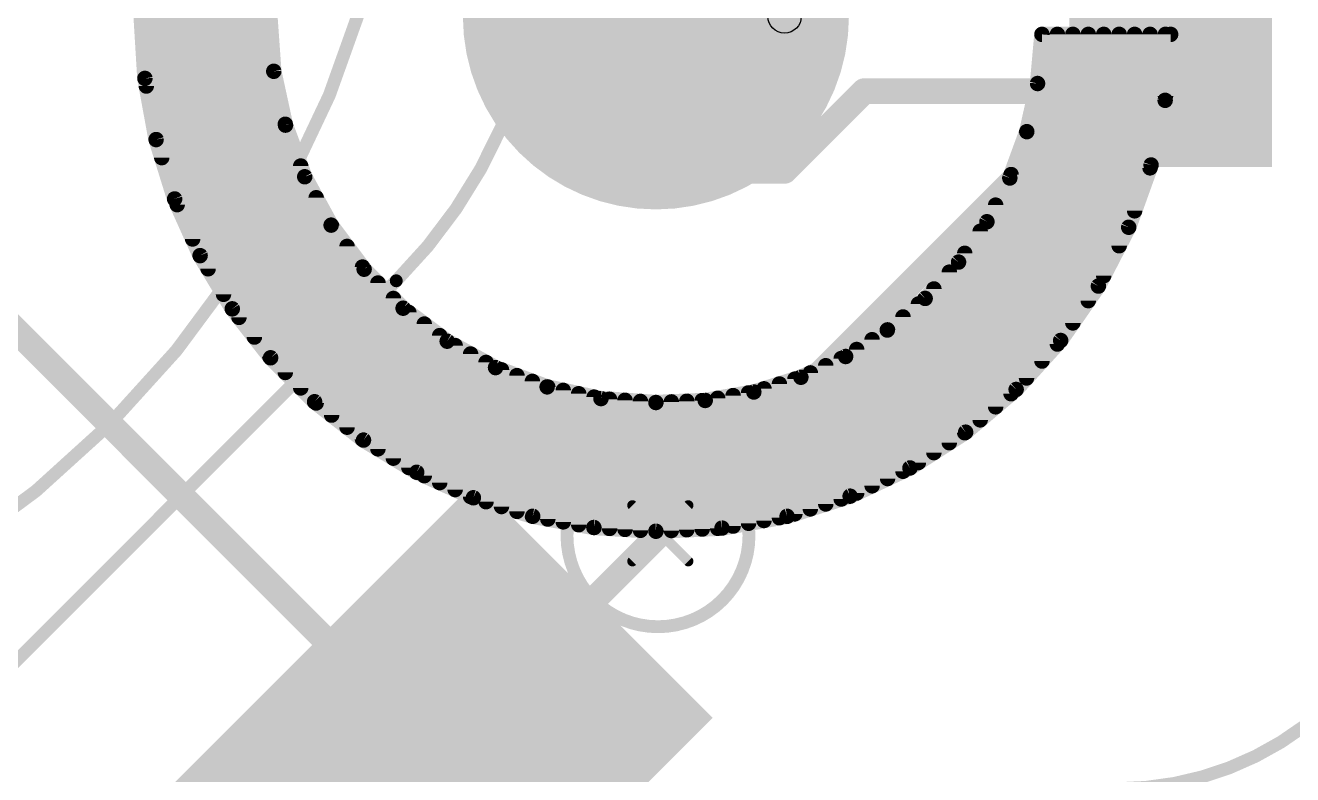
# Model space of a CAD drawing. Extents: x -0.14 to 1.59, y -0.14 to 1.59.
# Drawn here: x 0.785 to 1.2774, y 0.1255 to 0.4165 of the extents above; entities that cross this region are included whole.
import ezdxf

# ---------------------------------------------------------------- set-up
doc = ezdxf.new("R2010")
doc.units = 0
for name, color, linetype in [('1', 14, 'CONTINUOUS'), ('16', 174, 'CONTINUOUS'), ('17', 94, 'CONTINUOUS'), ('20', 178, 'CONTINUOUS'), ('21', 251, 'CONTINUOUS'), ('22', 251, 'CONTINUOUS'), ('44', 251, 'CONTINUOUS')]:
    doc.layers.add(name, color=color, linetype=linetype)

# ---------------------------------------------------------------- blocks, each defined once
blk = doc.blocks.new('RECT')
blk.add_solid([(-0.5, -0.5), (0.5, -0.5), (-0.5, 0.5), (0.5, 0.5)])
blk = doc.blocks.new('PIE')
at = {"const_width": 0.5}
blk.add_lwpolyline([(0, -0.25, 1), (0, 0.25, 1), (0, -0.25)], format="xyb", dxfattribs=at)
blk = doc.blocks.new('SQUAREP')
blk.add_solid([(-0.5, -0.5), (0.5, -0.5), (-0.5, 0.5), (0.5, 0.5)])

msp = doc.modelspace()

# ---------------------------------------------------------------- linework, layer by layer
at = {"layer": '1', "const_width": 0.01}
for points in [[(1.03, 0.42), (1.17, 0.56)], [(1.169055, 0.509055), (1.08, 0.42)], [(1.03, 0.38), (1.03, 0.42)], [(1.203488, 0.390945), (0.945956, 0.133414)], [(1.110945, 0.390945), (1.08, 0.36)], [(1.23, 0.390945), (1.110945, 0.390945)], [(1.23, 0.390945), (1.203488, 0.390945)], [(0.7, 0.37937), (0.945956, 0.133414)], [(1.05, 0.36), (1.03, 0.38)], [(1.08, 0.36), (1.05, 0.36)]]:
    msp.add_lwpolyline(points, dxfattribs=at)
at = {"layer": '1', "const_width": 0.005}
for points in [[(1.028232, 0.421768, 1), (1.031768, 0.418232)], [(1.078232, 0.421768, 1), (1.081768, 0.418232)], [(1.110945, 0.393445, 1), (1.110945, 0.388445)], [(1.112713, 0.389177, 1), (1.109177, 0.392713)], [(1.203488, 0.393445, 1), (1.203488, 0.388445)], [(1.205256, 0.389177, 1), (1.20172, 0.392713)], [(1.23, 0.388445, 1), (1.23, 0.393445)], [(1.23, 0.388445, 1), (1.23, 0.393445)], [(1.031768, 0.381768, 1), (1.028232, 0.378232)], [(1.0275, 0.38, 1), (1.0325, 0.38)], [(1.05, 0.3625, 1), (1.05, 0.3575)], [(1.08, 0.3575, 1), (1.08, 0.3625)], [(1.048232, 0.358232, 1), (1.051768, 0.361768)], [(1.078232, 0.361768, 1), (1.081768, 0.358232)], [(0.944189, 0.135181, 1), (0.947724, 0.131646)], [(0.944189, 0.131646, 1), (0.947724, 0.135181)]]:
    msp.add_lwpolyline(points, format="xyb", dxfattribs=at)
at = {"layer": '16'}
for points, const_width in [([(1.4, 0.6), (1.21, 0.41)], 0.01), ([(0.874, 0.295414), (0.874, 0.544586)], 0.006), ([(0.874, 0.295414), (0.874, 0.544586)], 0.006), ([(0.868, 0.303072), (0.868, 0.536927)], 0.006), ([(0.868, 0.303072), (0.868, 0.536927)], 0.006), ([(0.862, 0.312017), (0.862, 0.527983)], 0.006), ([(0.862, 0.312017), (0.862, 0.527983)], 0.006), ([(0.856, 0.321942), (0.856, 0.518058)], 0.006), ([(0.856, 0.321942), (0.856, 0.518058)], 0.006), ([(0.85, 0.333518), (0.85, 0.506481)], 0.006), ([(0.85, 0.333518), (0.85, 0.506481)], 0.006), ([(0.844, 0.34685), (0.844, 0.49315)], 0.006), ([(0.844, 0.34685), (0.844, 0.49315)], 0.006), ([(0.838, 0.365114), (0.838, 0.474886)], 0.006), ([(0.838, 0.365114), (0.838, 0.474886)], 0.006), ([(0.82, 0.455), (0.855, 0.42)], 0.01), ([(0.832, 0.392936), (0.832, 0.447064)], 0.006), ([(0.832, 0.392936), (0.832, 0.447064)], 0.006), ([(0.88, 0.395), (0.855, 0.42)], 0.01), ([(1.03, 0.42), (1.08, 0.42)], 0.01), ([(0.831458, 0.395893), (0.83, 0.42)], 0.006), ([(0.831458, 0.395893), (0.83, 0.42)], 0.006), ([(0.88, 0.42), (0.881527, 0.398653)], 0.006), ([(0.88, 0.287756), (0.88, 0.42)], 0.006), ([(0.88, 0.42), (0.881527, 0.398653)], 0.006), ([(0.88, 0.287756), (0.88, 0.42)], 0.006), ([(1.17829, 0.393908), (1.18, 0.413)], 0.006), ([(1.17829, 0.393908), (1.18, 0.413)], 0.006), ([(1.18, 0.413), (1.23, 0.413)], 0.006), ([(1.18, 0.286111), (1.18, 0.413)], 0.006), ([(1.18, 0.413), (1.23, 0.413)], 0.006), ([(1.18, 0.286111), (1.18, 0.413)], 0.006), ([(1.186, 0.292712), (1.186, 0.413)], 0.006), ([(1.186, 0.292712), (1.186, 0.413)], 0.006), ([(1.192, 0.300924), (1.192, 0.413)], 0.006), ([(1.192, 0.300924), (1.192, 0.413)], 0.006), ([(1.198, 0.309567), (1.198, 0.413)], 0.006), ([(1.198, 0.309567), (1.198, 0.413)], 0.006), ([(1.204, 0.319246), (1.204, 0.413)], 0.006), ([(1.204, 0.319246), (1.204, 0.413)], 0.006), ([(1.21, 0.41), (1.21, 0.37)], 0.01), ([(1.21, 0.330886), (1.21, 0.413)], 0.006), ([(1.21, 0.330886), (1.21, 0.413)], 0.006), ([(1.216, 0.34446), (1.216, 0.413)], 0.006), ([(1.216, 0.34446), (1.216, 0.413)], 0.006), ([(1.222, 0.361153), (1.222, 0.413)], 0.006), ([(1.222, 0.361153), (1.222, 0.413)], 0.006), ([(1.23, 0.413), (1.227862, 0.387382)], 0.006), ([(1.23, 0.413), (1.227862, 0.387382)], 0.006), ([(1.228, 0.389034), (1.228, 0.413)], 0.006), ([(1.228, 0.389034), (1.228, 0.413)], 0.006), ([(0.835812, 0.372137), (0.831458, 0.395893)], 0.006), ([(0.835812, 0.372137), (0.831458, 0.395893)], 0.006), ([(0.88, 0.33), (0.88, 0.395)], 0.01), ([(0.881527, 0.398653), (0.886076, 0.37774)], 0.006), ([(0.881527, 0.398653), (0.886076, 0.37774)], 0.006), ([(1.174102, 0.375202), (1.17829, 0.393908)], 0.006), ([(1.174102, 0.375202), (1.17829, 0.393908)], 0.006), ([(1.227862, 0.387382), (1.222398, 0.362261)], 0.006), ([(1.227862, 0.387382), (1.222398, 0.362261)], 0.006), ([(0.886, 0.281673), (0.886, 0.37809)], 0.006), ([(0.886, 0.281673), (0.886, 0.37809)], 0.006), ([(0.886076, 0.37774), (0.893555, 0.357688)], 0.006), ([(0.886076, 0.37774), (0.893555, 0.357688)], 0.006), ([(0.842997, 0.349079), (0.835812, 0.372137)], 0.006), ([(0.842997, 0.349079), (0.835812, 0.372137)], 0.006), ([(1.21, 0.37), (1.09, 0.25)], 0.01), ([(1.167509, 0.357203), (1.174102, 0.375202)], 0.006), ([(1.167509, 0.357203), (1.174102, 0.375202)], 0.006), ([(1.174, 0.27951), (1.174, 0.374923)], 0.006), ([(1.174, 0.27951), (1.174, 0.374923)], 0.006), ([(0.892, 0.275673), (0.892, 0.361858)], 0.006), ([(0.892, 0.275673), (0.892, 0.361858)], 0.006), ([(1.222398, 0.362261), (1.213703, 0.338069)], 0.006), ([(1.222398, 0.362261), (1.213703, 0.338069)], 0.006), ([(0.893555, 0.357688), (0.903812, 0.338904)], 0.006), ([(0.893555, 0.357688), (0.903812, 0.338904)], 0.006), ([(1.158623, 0.340219), (1.167509, 0.357203)], 0.006), ([(1.158623, 0.340219), (1.167509, 0.357203)], 0.006), ([(1.168, 0.273411), (1.168, 0.358544)], 0.006), ([(1.168, 0.273411), (1.168, 0.358544)], 0.006), ([(0.852909, 0.327055), (0.842997, 0.349079)], 0.006), ([(0.852909, 0.327055), (0.842997, 0.349079)], 0.006), ([(0.898, 0.269809), (0.898, 0.349548)], 0.006), ([(0.898, 0.269809), (0.898, 0.349548)], 0.006), ([(1.162, 0.268335), (1.162, 0.346674)], 0.006), ([(1.162, 0.268335), (1.162, 0.346674)], 0.006), ([(0.903812, 0.338904), (0.916638, 0.321771)], 0.006), ([(0.903812, 0.338904), (0.916638, 0.321771)], 0.006), ([(0.904, 0.265108), (0.904, 0.338653)], 0.006), ([(0.904, 0.265108), (0.904, 0.338653)], 0.006), ([(1.147596, 0.32454), (1.158623, 0.340219)], 0.006), ([(1.147596, 0.32454), (1.158623, 0.340219)], 0.006), ([(1.213703, 0.338069), (1.201924, 0.315219)], 0.006), ([(1.213703, 0.338069), (1.201924, 0.315219)], 0.006), ([(0.96, 0.25), (0.88, 0.33)], 0.01), ([(1.156, 0.263259), (1.156, 0.33649)], 0.006), ([(1.156, 0.263259), (1.156, 0.33649)], 0.006), ([(0.865403, 0.306387), (0.852909, 0.327055)], 0.006), ([(0.865403, 0.306387), (0.852909, 0.327055)], 0.006), ([(0.91, 0.260407), (0.91, 0.330638)], 0.006), ([(0.91, 0.260407), (0.91, 0.330638)], 0.006), ([(1.15, 0.258254), (1.15, 0.327958)], 0.006), ([(1.15, 0.258254), (1.15, 0.327958)], 0.006), ([(0.916, 0.255706), (0.916, 0.322623)], 0.006), ([(0.916, 0.255706), (0.916, 0.322623)], 0.006), ([(1.134616, 0.310434), (1.147596, 0.32454)], 0.006), ([(1.134616, 0.310434), (1.147596, 0.32454)], 0.006), ([(0.916638, 0.321771), (0.931771, 0.306638)], 0.006), ([(0.916638, 0.321771), (0.931771, 0.306638)], 0.006), ([(1.144, 0.254398), (1.144, 0.320632)], 0.006), ([(1.144, 0.254398), (1.144, 0.320632)], 0.006), ([(0.922, 0.25201), (0.922, 0.316408)], 0.006), ([(0.922, 0.25201), (0.922, 0.316408)], 0.006), ([(1.138, 0.250541), (1.138, 0.314111)], 0.006), ([(1.138, 0.250541), (1.138, 0.314111)], 0.006), ([(1.201924, 0.315219), (1.187263, 0.294102)], 0.006), ([(1.201924, 0.315219), (1.187263, 0.294102)], 0.006), ([(0.928, 0.248383), (0.928, 0.310408)], 0.006), ([(0.928, 0.248383), (0.928, 0.310408)], 0.006), ([(1.119907, 0.298143), (1.134616, 0.310434)], 0.006), ([(1.119907, 0.298143), (1.134616, 0.310434)], 0.006), ([(1.132, 0.246685), (1.132, 0.308248)], 0.006), ([(1.132, 0.246685), (1.132, 0.308248)], 0.006), ([(0.880298, 0.287375), (0.865403, 0.306387)], 0.006), ([(0.880298, 0.287375), (0.865403, 0.306387)], 0.006), ([(0.931771, 0.306638), (0.948904, 0.293812)], 0.006), ([(0.931771, 0.306638), (0.948904, 0.293812)], 0.006), ([(0.934, 0.244756), (0.934, 0.304969)], 0.006), ([(0.934, 0.244756), (0.934, 0.304969)], 0.006), ([(1.126, 0.243295), (1.126, 0.303234)], 0.006), ([(1.126, 0.243295), (1.126, 0.303234)], 0.006), ([(0.94, 0.241584), (0.94, 0.300477)], 0.006), ([(0.94, 0.241584), (0.94, 0.300477)], 0.006), ([(1.103719, 0.287877), (1.119907, 0.298143)], 0.006), ([(1.103719, 0.287877), (1.119907, 0.298143)], 0.006), ([(1.12, 0.240468), (1.12, 0.298221)], 0.006), ([(1.12, 0.240468), (1.12, 0.298221)], 0.006), ([(0.946, 0.238883), (0.946, 0.295986)], 0.006), ([(0.946, 0.238883), (0.946, 0.295986)], 0.006), ([(0.948904, 0.293812), (0.967688, 0.283555)], 0.006), ([(0.948904, 0.293812), (0.967688, 0.283555)], 0.006), ([(1.114, 0.237641), (1.114, 0.294397)], 0.006), ([(1.114, 0.237641), (1.114, 0.294397)], 0.006), ([(1.187263, 0.294102), (1.169972, 0.275079)], 0.006), ([(1.187263, 0.294102), (1.169972, 0.275079)], 0.006), ([(0.952, 0.236183), (0.952, 0.292121)], 0.006), ([(0.952, 0.236183), (0.952, 0.292121)], 0.006), ([(0.958, 0.233482), (0.958, 0.288845)], 0.006), ([(0.958, 0.233482), (0.958, 0.288845)], 0.006), ([(1.08633, 0.279812), (1.103719, 0.287877)], 0.006), ([(1.08633, 0.279812), (1.103719, 0.287877)], 0.006), ([(1.108, 0.234813), (1.108, 0.290592)], 0.006), ([(1.108, 0.234813), (1.108, 0.290592)], 0.006), ([(0.897375, 0.270298), (0.880298, 0.287375)], 0.006), ([(0.897375, 0.270298), (0.880298, 0.287375)], 0.006), ([(0.964, 0.231463), (0.964, 0.285569)], 0.006), ([(0.964, 0.231463), (0.964, 0.285569)], 0.006), ([(0.967688, 0.283555), (0.98774, 0.276076)], 0.006), ([(0.967688, 0.283555), (0.98774, 0.276076)], 0.006), ([(0.97, 0.229594), (0.97, 0.282693)], 0.006), ([(0.97, 0.229594), (0.97, 0.282693)], 0.006), ([(1.096, 0.230593), (1.096, 0.284297)], 0.006), ([(1.096, 0.230593), (1.096, 0.284297)], 0.006), ([(1.102, 0.232511), (1.102, 0.28708)], 0.006), ([(1.102, 0.232511), (1.102, 0.28708)], 0.006), ([(0.976, 0.227724), (0.976, 0.280455)], 0.006), ([(0.976, 0.227724), (0.976, 0.280455)], 0.006), ([(0.982, 0.225854), (0.982, 0.278217)], 0.006), ([(0.982, 0.225854), (0.982, 0.278217)], 0.006), ([(1.068036, 0.274086), (1.08633, 0.279812)], 0.006), ([(1.068036, 0.274086), (1.08633, 0.279812)], 0.006), ([(1.084, 0.226756), (1.084, 0.279083)], 0.006), ([(1.084, 0.226756), (1.084, 0.279083)], 0.006), ([(1.09, 0.228674), (1.09, 0.281515)], 0.006), ([(1.09, 0.228674), (1.09, 0.281515)], 0.006), ([(0.98774, 0.276076), (1.008653, 0.271527)], 0.006), ([(0.98774, 0.276076), (1.008653, 0.271527)], 0.006), ([(0.988, 0.224737), (0.988, 0.27602)], 0.006), ([(0.988, 0.224737), (0.988, 0.27602)], 0.006), ([(0.994, 0.223638), (0.994, 0.274714)], 0.006), ([(0.994, 0.223638), (0.994, 0.274714)], 0.006), ([(1, 0.222538), (1, 0.273409)], 0.006), ([(1, 0.222538), (1, 0.273409)], 0.006), ([(1.049152, 0.270797), (1.068036, 0.274086)], 0.006), ([(1.049152, 0.270797), (1.068036, 0.274086)], 0.006), ([(1.066, 0.223087), (1.066, 0.273731)], 0.006), ([(1.066, 0.223087), (1.066, 0.273731)], 0.006), ([(1.072, 0.22417), (1.072, 0.275327)], 0.006), ([(1.072, 0.22417), (1.072, 0.275327)], 0.006), ([(1.078, 0.225253), (1.078, 0.277205)], 0.006), ([(1.078, 0.225253), (1.078, 0.277205)], 0.006), ([(1.169972, 0.275079), (1.150345, 0.258475)], 0.006), ([(1.169972, 0.275079), (1.150345, 0.258475)], 0.006), ([(0.916387, 0.255403), (0.897375, 0.270298)], 0.006), ([(0.916387, 0.255403), (0.897375, 0.270298)], 0.006), ([(1.006, 0.221452), (1.006, 0.272104)], 0.006), ([(1.006, 0.221452), (1.006, 0.272104)], 0.006), ([(1.008653, 0.271527), (1.03, 0.27)], 0.006), ([(1.008653, 0.271527), (1.03, 0.27)], 0.006), ([(1.012, 0.221089), (1.012, 0.271288)], 0.006), ([(1.012, 0.221089), (1.012, 0.271288)], 0.006), ([(1.018, 0.220726), (1.018, 0.270858)], 0.006), ([(1.018, 0.220726), (1.018, 0.270858)], 0.006), ([(1.024, 0.220363), (1.024, 0.270429)], 0.006), ([(1.024, 0.220363), (1.024, 0.270429)], 0.006), ([(1.03, 0.27), (1.049152, 0.270797)], 0.006), ([(1.03, 0.27), (1.049152, 0.270797)], 0.006), ([(1.03, 0.22), (1.03, 0.27)], 0.006), ([(1.03, 0.22), (1.03, 0.27)], 0.006), ([(1.036, 0.220286), (1.036, 0.27025)], 0.006), ([(1.036, 0.220286), (1.036, 0.27025)], 0.006), ([(1.042, 0.220572), (1.042, 0.270499)], 0.006), ([(1.042, 0.220572), (1.042, 0.270499)], 0.006), ([(1.048, 0.220858), (1.048, 0.270749)], 0.006), ([(1.048, 0.220858), (1.048, 0.270749)], 0.006), ([(1.054, 0.221144), (1.054, 0.271641)], 0.006), ([(1.054, 0.221144), (1.054, 0.271641)], 0.006), ([(1.06, 0.222004), (1.06, 0.272686)], 0.006), ([(1.06, 0.222004), (1.06, 0.272686)], 0.006), ([(1.150345, 0.258475), (1.128719, 0.244576)], 0.006), ([(1.150345, 0.258475), (1.128719, 0.244576)], 0.006), ([(0.937055, 0.242909), (0.916387, 0.255403)], 0.006), ([(0.937055, 0.242909), (0.916387, 0.255403)], 0.006), ([(1.09, 0.25), (0.96, 0.25)], 0.01), ([(1.128719, 0.244576), (1.105464, 0.233618)], 0.006), ([(1.128719, 0.244576), (1.105464, 0.233618)], 0.006), ([(0.959079, 0.232997), (0.937055, 0.242909)], 0.006), ([(0.959079, 0.232997), (0.937055, 0.242909)], 0.006), ([(1.105464, 0.233618), (1.080977, 0.22579)], 0.006), ([(1.105464, 0.233618), (1.080977, 0.22579)], 0.006), ([(0.982137, 0.225812), (0.959079, 0.232997)], 0.006), ([(0.982137, 0.225812), (0.959079, 0.232997)], 0.006), ([(1.005893, 0.221458), (0.982137, 0.225812)], 0.006), ([(1.005893, 0.221458), (0.982137, 0.225812)], 0.006), ([(1.080977, 0.22579), (1.055678, 0.221224)], 0.006), ([(1.080977, 0.22579), (1.055678, 0.221224)], 0.006), ([(1.03, 0.22), (1.005893, 0.221458)], 0.006), ([(1.03, 0.22), (1.005893, 0.221458)], 0.006), ([(1.055678, 0.221224), (1.03, 0.22)], 0.006), ([(1.055678, 0.221224), (1.03, 0.22)], 0.006)]:
    msp.add_lwpolyline(points, dxfattribs=dict(at, const_width=const_width))
for points, const_width in [([(0.856768, 0.421768, 1), (0.853232, 0.418232)], 0.005), ([(0.853232, 0.418232, 1), (0.856768, 0.421768)], 0.005), ([(1.03, 0.4225, 1), (1.03, 0.4175)], 0.005), ([(1.08, 0.4175, 1), (1.08, 0.4225)], 0.005), ([(1.18, 0.4145, 1), (1.18, 0.4115)], 0.003), ([(1.1815, 0.413, 1), (1.1785, 0.413)], 0.003), ([(1.18, 0.4145, 1), (1.18, 0.4115)], 0.003), ([(1.1815, 0.413, 1), (1.1785, 0.413)], 0.003), ([(1.181494, 0.412866, 1), (1.178506, 0.413134)], 0.003), ([(1.181494, 0.412866, 1), (1.178506, 0.413134)], 0.003), ([(1.1875, 0.413, 1), (1.1845, 0.413)], 0.003), ([(1.1875, 0.413, 1), (1.1845, 0.413)], 0.003), ([(1.1935, 0.413, 1), (1.1905, 0.413)], 0.003), ([(1.1935, 0.413, 1), (1.1905, 0.413)], 0.003), ([(1.1995, 0.413, 1), (1.1965, 0.413)], 0.003), ([(1.1995, 0.413, 1), (1.1965, 0.413)], 0.003), ([(1.2055, 0.413, 1), (1.2025, 0.413)], 0.003), ([(1.2055, 0.413, 1), (1.2025, 0.413)], 0.003), ([(1.2125, 0.41, 1), (1.2075, 0.41)], 0.005), ([(1.208232, 0.411768, 1), (1.211768, 0.408232)], 0.005), ([(1.2115, 0.413, 1), (1.2085, 0.413)], 0.003), ([(1.2115, 0.413, 1), (1.2085, 0.413)], 0.003), ([(1.2175, 0.413, 1), (1.2145, 0.413)], 0.003), ([(1.2175, 0.413, 1), (1.2145, 0.413)], 0.003), ([(1.2235, 0.413, 1), (1.2205, 0.413)], 0.003), ([(1.2235, 0.413, 1), (1.2205, 0.413)], 0.003), ([(1.2295, 0.413, 1), (1.2265, 0.413)], 0.003), ([(1.2295, 0.413, 1), (1.2265, 0.413)], 0.003), ([(1.231495, 0.412875, 1), (1.228505, 0.413125)], 0.003), ([(1.231495, 0.412875, 1), (1.228505, 0.413125)], 0.003), ([(1.23, 0.4115, 1), (1.23, 0.4145)], 0.003), ([(1.23, 0.4115, 1), (1.23, 0.4145)], 0.003), ([(0.832934, 0.396163, 1), (0.829983, 0.395622)], 0.003), ([(0.832934, 0.396163, 1), (0.829983, 0.395622)], 0.003), ([(0.8825, 0.395, 1), (0.8775, 0.395)], 0.005), ([(0.878232, 0.393232, 1), (0.881768, 0.396768)], 0.005), ([(0.882993, 0.398972, 1), (0.880061, 0.398334)], 0.003), ([(0.882993, 0.398972, 1), (0.880061, 0.398334)], 0.003), ([(0.880031, 0.398546, 1), (0.883023, 0.39876)], 0.003), ([(0.880031, 0.398546, 1), (0.883023, 0.39876)], 0.003), ([(0.829961, 0.395802, 1), (0.832955, 0.395983)], 0.003), ([(0.829961, 0.395802, 1), (0.832955, 0.395983)], 0.003), ([(0.8305, 0.392936, 1), (0.8335, 0.392936)], 0.003), ([(0.8305, 0.392936, 1), (0.8335, 0.392936)], 0.003), ([(1.176796, 0.394042, 1), (1.179784, 0.393774)], 0.003), ([(1.176796, 0.394042, 1), (1.179784, 0.393774)], 0.003), ([(1.179754, 0.39358, 1), (1.176826, 0.394236)], 0.003), ([(1.179754, 0.39358, 1), (1.176826, 0.394236)], 0.003), ([(1.226367, 0.387506, 1), (1.229357, 0.387257)], 0.003), ([(1.226367, 0.387506, 1), (1.229357, 0.387257)], 0.003), ([(1.229328, 0.387063, 1), (1.226396, 0.3877)], 0.003), ([(1.229328, 0.387063, 1), (1.226396, 0.3877)], 0.003), ([(1.2265, 0.389034, 1), (1.2295, 0.389034)], 0.003), ([(1.2265, 0.389034, 1), (1.2295, 0.389034)], 0.003), ([(0.8875, 0.37809, 1), (0.8845, 0.37809)], 0.003), ([(0.8875, 0.37809, 1), (0.8845, 0.37809)], 0.003), ([(0.887481, 0.378264, 1), (0.884671, 0.377216)], 0.003), ([(0.887481, 0.378264, 1), (0.884671, 0.377216)], 0.003), ([(0.88461, 0.377421, 1), (0.887542, 0.378059)], 0.003), ([(0.88461, 0.377421, 1), (0.887542, 0.378059)], 0.003), ([(0.837244, 0.372583, 1), (0.83438, 0.371691)], 0.003), ([(0.837244, 0.372583, 1), (0.83438, 0.371691)], 0.003), ([(1.1755, 0.374923, 1), (1.1725, 0.374923)], 0.003), ([(1.1755, 0.374923, 1), (1.1725, 0.374923)], 0.003), ([(1.172638, 0.37553, 1), (1.175566, 0.374875)], 0.003), ([(1.172638, 0.37553, 1), (1.175566, 0.374875)], 0.003), ([(1.175511, 0.374686, 1), (1.172694, 0.375718)], 0.003), ([(1.175511, 0.374686, 1), (1.172694, 0.375718)], 0.003), ([(1.211768, 0.368232, 1), (1.208232, 0.371768)], 0.005), ([(0.834336, 0.371866, 1), (0.837287, 0.372407)], 0.003), ([(0.834336, 0.371866, 1), (0.837287, 0.372407)], 0.003), ([(1.2075, 0.37, 1), (1.2125, 0.37)], 0.005), ([(0.8365, 0.365114, 1), (0.8395, 0.365114)], 0.003), ([(0.8365, 0.365114, 1), (0.8395, 0.365114)], 0.003), ([(0.8935, 0.361858, 1), (0.8905, 0.361858)], 0.003), ([(0.8935, 0.361858, 1), (0.8905, 0.361858)], 0.003), ([(1.22381, 0.361754, 1), (1.220987, 0.362769)], 0.003), ([(1.22381, 0.361754, 1), (1.220987, 0.362769)], 0.003), ([(0.894872, 0.358407, 1), (0.892239, 0.356969)], 0.003), ([(0.894872, 0.358407, 1), (0.892239, 0.356969)], 0.003), ([(0.89215, 0.357164, 1), (0.894961, 0.358212)], 0.003), ([(0.89215, 0.357164, 1), (0.894961, 0.358212)], 0.003), ([(1.168838, 0.356508, 1), (1.16618, 0.357899)], 0.003), ([(1.168838, 0.356508, 1), (1.16618, 0.357899)], 0.003), ([(1.1695, 0.358544, 1), (1.1665, 0.358544)], 0.003), ([(1.1695, 0.358544, 1), (1.1665, 0.358544)], 0.003), ([(1.2205, 0.361153, 1), (1.2235, 0.361153)], 0.003), ([(1.2205, 0.361153, 1), (1.2235, 0.361153)], 0.003), ([(1.220933, 0.36258, 1), (1.223864, 0.361943)], 0.003), ([(1.220933, 0.36258, 1), (1.223864, 0.361943)], 0.003), ([(1.166101, 0.357719, 1), (1.168917, 0.356687)], 0.003), ([(1.166101, 0.357719, 1), (1.168917, 0.356687)], 0.003), ([(0.844365, 0.349695, 1), (0.841629, 0.348463)], 0.003), ([(0.844365, 0.349695, 1), (0.841629, 0.348463)], 0.003), ([(0.841565, 0.348633, 1), (0.844429, 0.349525)], 0.003), ([(0.841565, 0.348633, 1), (0.844429, 0.349525)], 0.003), ([(0.8995, 0.349548, 1), (0.8965, 0.349548)], 0.003), ([(0.8995, 0.349548, 1), (0.8965, 0.349548)], 0.003), ([(1.1635, 0.346674, 1), (1.1605, 0.346674)], 0.003), ([(1.1635, 0.346674, 1), (1.1605, 0.346674)], 0.003), ([(0.8425, 0.34685, 1), (0.8455, 0.34685)], 0.003), ([(0.8425, 0.34685, 1), (0.8455, 0.34685)], 0.003), ([(1.2145, 0.34446, 1), (1.2175, 0.34446)], 0.003), ([(1.2145, 0.34446, 1), (1.2175, 0.34446)], 0.003), ([(0.905013, 0.339803, 1), (0.902611, 0.338005)], 0.003), ([(0.905013, 0.339803, 1), (0.902611, 0.338005)], 0.003), ([(0.902495, 0.338185, 1), (0.905129, 0.339623)], 0.003), ([(0.902495, 0.338185, 1), (0.905129, 0.339623)], 0.003), ([(0.9055, 0.338653, 1), (0.9025, 0.338653)], 0.003), ([(0.9055, 0.338653, 1), (0.9025, 0.338653)], 0.003), ([(1.157294, 0.340914, 1), (1.159952, 0.339523)], 0.003), ([(1.157294, 0.340914, 1), (1.159952, 0.339523)], 0.003), ([(1.15985, 0.339356, 1), (1.157396, 0.341082)], 0.003), ([(1.15985, 0.339356, 1), (1.157396, 0.341082)], 0.003), ([(1.212291, 0.338577, 1), (1.215114, 0.337562)], 0.003), ([(1.212291, 0.338577, 1), (1.215114, 0.337562)], 0.003), ([(1.215036, 0.337382, 1), (1.21237, 0.338756)], 0.003), ([(1.215036, 0.337382, 1), (1.21237, 0.338756)], 0.003), ([(0.8485, 0.333518, 1), (0.8515, 0.333518)], 0.003), ([(0.8485, 0.333518, 1), (0.8515, 0.333518)], 0.003), ([(0.881768, 0.331768, 1), (0.878232, 0.328232)], 0.005), ([(1.1575, 0.33649, 1), (1.1545, 0.33649)], 0.003), ([(1.1575, 0.33649, 1), (1.1545, 0.33649)], 0.003), ([(0.854193, 0.327831, 1), (0.851625, 0.326279)], 0.003), ([(0.854193, 0.327831, 1), (0.851625, 0.326279)], 0.003), ([(0.8775, 0.33, 1), (0.8825, 0.33)], 0.005), ([(0.9115, 0.330638, 1), (0.9085, 0.330638)], 0.003), ([(0.9115, 0.330638, 1), (0.9085, 0.330638)], 0.003), ([(1.1515, 0.327958, 1), (1.1485, 0.327958)], 0.003), ([(1.1515, 0.327958, 1), (1.1485, 0.327958)], 0.003), ([(1.2085, 0.330886, 1), (1.2115, 0.330886)], 0.003), ([(1.2085, 0.330886, 1), (1.2115, 0.330886)], 0.003), ([(0.851541, 0.32644, 1), (0.854277, 0.327671)], 0.003), ([(0.851541, 0.32644, 1), (0.854277, 0.327671)], 0.003), ([(0.9175, 0.322623, 1), (0.9145, 0.322623)], 0.003), ([(0.9175, 0.322623, 1), (0.9145, 0.322623)], 0.003), ([(1.146369, 0.325403, 1), (1.148823, 0.323677)], 0.003), ([(1.146369, 0.325403, 1), (1.148823, 0.323677)], 0.003), ([(1.148699, 0.323524, 1), (1.146492, 0.325555)], 0.003), ([(1.148699, 0.323524, 1), (1.146492, 0.325555)], 0.003), ([(0.8545, 0.321942, 1), (0.8575, 0.321942)], 0.003), ([(0.8545, 0.321942, 1), (0.8575, 0.321942)], 0.003), ([(0.917698, 0.322832, 1), (0.915577, 0.32071)], 0.003), ([(0.917698, 0.322832, 1), (0.915577, 0.32071)], 0.003), ([(0.915437, 0.320872, 1), (0.917838, 0.32267)], 0.003), ([(0.915437, 0.320872, 1), (0.917838, 0.32267)], 0.003), ([(1.1455, 0.320632, 1), (1.1425, 0.320632)], 0.003), ([(1.1455, 0.320632, 1), (1.1425, 0.320632)], 0.003), ([(1.2025, 0.319246, 1), (1.2055, 0.319246)], 0.003), ([(1.2025, 0.319246, 1), (1.2055, 0.319246)], 0.003), ([(0.9235, 0.316408, 1), (0.9205, 0.316408)], 0.003), ([(0.9235, 0.316408, 1), (0.9205, 0.316408)], 0.003), ([(1.1395, 0.314111, 1), (1.1365, 0.314111)], 0.003), ([(1.1395, 0.314111, 1), (1.1365, 0.314111)], 0.003), ([(1.200591, 0.315906, 1), (1.203257, 0.314532)], 0.003), ([(1.200591, 0.315906, 1), (1.203257, 0.314532)], 0.003), ([(1.203156, 0.314363, 1), (1.200692, 0.316074)], 0.003), ([(1.203156, 0.314363, 1), (1.200692, 0.316074)], 0.003), ([(0.8605, 0.312017, 1), (0.8635, 0.312017)], 0.003), ([(0.8605, 0.312017, 1), (0.8635, 0.312017)], 0.003), ([(0.9295, 0.310408, 1), (0.9265, 0.310408)], 0.003), ([(0.9295, 0.310408, 1), (0.9265, 0.310408)], 0.003), ([(1.1335, 0.308248, 1), (1.1305, 0.308248)], 0.003), ([(1.1335, 0.308248, 1), (1.1305, 0.308248)], 0.003), ([(1.133512, 0.31145, 1), (1.13572, 0.309418)], 0.003), ([(1.133512, 0.31145, 1), (1.13572, 0.309418)], 0.003), ([(1.135578, 0.309283, 1), (1.133654, 0.311585)], 0.003), ([(1.135578, 0.309283, 1), (1.133654, 0.311585)], 0.003), ([(1.1965, 0.309567, 1), (1.1995, 0.309567)], 0.003), ([(1.1965, 0.309567, 1), (1.1995, 0.309567)], 0.003), ([(0.866584, 0.307312, 1), (0.864222, 0.305462)], 0.003), ([(0.866584, 0.307312, 1), (0.864222, 0.305462)], 0.003), ([(0.864119, 0.305611, 1), (0.866687, 0.307163)], 0.003), ([(0.864119, 0.305611, 1), (0.866687, 0.307163)], 0.003), ([(0.93267, 0.307838, 1), (0.930872, 0.305437)], 0.003), ([(0.93267, 0.307838, 1), (0.930872, 0.305437)], 0.003), ([(0.93071, 0.305577, 1), (0.932832, 0.307698)], 0.003), ([(0.93071, 0.305577, 1), (0.932832, 0.307698)], 0.003), ([(0.9355, 0.304969, 1), (0.9325, 0.304969)], 0.003), ([(0.9355, 0.304969, 1), (0.9325, 0.304969)], 0.003), ([(1.1275, 0.303234, 1), (1.1245, 0.303234)], 0.003), ([(1.1275, 0.303234, 1), (1.1245, 0.303234)], 0.003), ([(0.8665, 0.303072, 1), (0.8695, 0.303072)], 0.003), ([(0.8665, 0.303072, 1), (0.8695, 0.303072)], 0.003), ([(0.9415, 0.300477, 1), (0.9385, 0.300477)], 0.003), ([(0.9415, 0.300477, 1), (0.9385, 0.300477)], 0.003), ([(1.118945, 0.299294, 1), (1.120869, 0.296992)], 0.003), ([(1.118945, 0.299294, 1), (1.120869, 0.296992)], 0.003), ([(1.1215, 0.298221, 1), (1.1185, 0.298221)], 0.003), ([(1.1215, 0.298221, 1), (1.1185, 0.298221)], 0.003), ([(1.12071, 0.296876, 1), (1.119104, 0.29941)], 0.003), ([(1.12071, 0.296876, 1), (1.119104, 0.29941)], 0.003), ([(1.1905, 0.300924, 1), (1.1935, 0.300924)], 0.003), ([(1.1905, 0.300924, 1), (1.1935, 0.300924)], 0.003), ([(0.8725, 0.295414, 1), (0.8755, 0.295414)], 0.003), ([(0.8725, 0.295414, 1), (0.8755, 0.295414)], 0.003), ([(0.9475, 0.295986, 1), (0.9445, 0.295986)], 0.003), ([(0.9475, 0.295986, 1), (0.9445, 0.295986)], 0.003), ([(0.949623, 0.295129, 1), (0.948185, 0.292495)], 0.003), ([(0.949623, 0.295129, 1), (0.948185, 0.292495)], 0.003), ([(0.948005, 0.292611, 1), (0.949803, 0.295013)], 0.003), ([(0.948005, 0.292611, 1), (0.949803, 0.295013)], 0.003), ([(1.1155, 0.294397, 1), (1.1125, 0.294397)], 0.003), ([(1.1155, 0.294397, 1), (1.1125, 0.294397)], 0.003), ([(1.186031, 0.294957, 1), (1.188495, 0.293246)], 0.003), ([(1.186031, 0.294957, 1), (1.188495, 0.293246)], 0.003), ([(1.188373, 0.293093, 1), (1.186153, 0.295111)], 0.003), ([(1.188373, 0.293093, 1), (1.186153, 0.295111)], 0.003), ([(0.9535, 0.292121, 1), (0.9505, 0.292121)], 0.003), ([(0.9535, 0.292121, 1), (0.9505, 0.292121)], 0.003), ([(0.9595, 0.288845, 1), (0.9565, 0.288845)], 0.003), ([(0.9595, 0.288845, 1), (0.9565, 0.288845)], 0.003), ([(1.102916, 0.289144, 1), (1.104522, 0.286611)], 0.003), ([(1.102916, 0.289144, 1), (1.104522, 0.286611)], 0.003), ([(1.10435, 0.286517, 1), (1.103088, 0.289238)], 0.003), ([(1.10435, 0.286517, 1), (1.103088, 0.289238)], 0.003), ([(1.1095, 0.290592, 1), (1.1065, 0.290592)], 0.003), ([(1.1095, 0.290592, 1), (1.1065, 0.290592)], 0.003), ([(1.1845, 0.292712, 1), (1.1875, 0.292712)], 0.003), ([(1.1845, 0.292712, 1), (1.1875, 0.292712)], 0.003), ([(0.8785, 0.287756, 1), (0.8815, 0.287756)], 0.003), ([(0.8785, 0.287756, 1), (0.8815, 0.287756)], 0.003), ([(0.881359, 0.288436, 1), (0.879237, 0.286315)], 0.003), ([(0.881359, 0.288436, 1), (0.879237, 0.286315)], 0.003), ([(0.879117, 0.28645, 1), (0.881479, 0.288301)], 0.003), ([(0.879117, 0.28645, 1), (0.881479, 0.288301)], 0.003), ([(0.9655, 0.285569, 1), (0.9625, 0.285569)], 0.003), ([(0.9655, 0.285569, 1), (0.9625, 0.285569)], 0.003), ([(0.968212, 0.284961, 1), (0.967164, 0.28215)], 0.003), ([(0.968212, 0.284961, 1), (0.967164, 0.28215)], 0.003), ([(0.966969, 0.282239, 1), (0.968407, 0.284872)], 0.003), ([(0.966969, 0.282239, 1), (0.968407, 0.284872)], 0.003), ([(0.9715, 0.282693, 1), (0.9685, 0.282693)], 0.003), ([(0.9715, 0.282693, 1), (0.9685, 0.282693)], 0.003), ([(1.0975, 0.284297, 1), (1.0945, 0.284297)], 0.003), ([(1.0975, 0.284297, 1), (1.0945, 0.284297)], 0.003), ([(1.1035, 0.28708, 1), (1.1005, 0.28708)], 0.003), ([(1.1035, 0.28708, 1), (1.1005, 0.28708)], 0.003), ([(1.1785, 0.286111, 1), (1.1815, 0.286111)], 0.003), ([(1.1785, 0.286111, 1), (1.1815, 0.286111)], 0.003), ([(0.8845, 0.281673, 1), (0.8875, 0.281673)], 0.003), ([(0.8845, 0.281673, 1), (0.8875, 0.281673)], 0.003), ([(0.9775, 0.280455, 1), (0.9745, 0.280455)], 0.003), ([(0.9775, 0.280455, 1), (0.9745, 0.280455)], 0.003), ([(0.9835, 0.278217, 1), (0.9805, 0.278217)], 0.003), ([(0.9835, 0.278217, 1), (0.9805, 0.278217)], 0.003), ([(1.0855, 0.279083, 1), (1.0825, 0.279083)], 0.003), ([(1.0855, 0.279083, 1), (1.0825, 0.279083)], 0.003), ([(1.085698, 0.281173, 1), (1.086961, 0.278451)], 0.003), ([(1.085698, 0.281173, 1), (1.086961, 0.278451)], 0.003), ([(1.086778, 0.278381, 1), (1.085882, 0.281244)], 0.003), ([(1.086778, 0.278381, 1), (1.085882, 0.281244)], 0.003), ([(1.0915, 0.281515, 1), (1.0885, 0.281515)], 0.003), ([(1.0915, 0.281515, 1), (1.0885, 0.281515)], 0.003), ([(1.1725, 0.27951, 1), (1.1755, 0.27951)], 0.003), ([(1.1725, 0.27951, 1), (1.1755, 0.27951)], 0.003), ([(0.8905, 0.275673, 1), (0.8935, 0.275673)], 0.003), ([(0.8905, 0.275673, 1), (0.8935, 0.275673)], 0.003), ([(0.988059, 0.277542, 1), (0.987421, 0.27461)], 0.003), ([(0.988059, 0.277542, 1), (0.987421, 0.27461)], 0.003), ([(0.9895, 0.27602, 1), (0.9865, 0.27602)], 0.003), ([(0.9895, 0.27602, 1), (0.9865, 0.27602)], 0.003), ([(0.987216, 0.274671, 1), (0.988264, 0.277481)], 0.003), ([(0.987216, 0.274671, 1), (0.988264, 0.277481)], 0.003), ([(0.9955, 0.274714, 1), (0.9925, 0.274714)], 0.003), ([(0.9955, 0.274714, 1), (0.9925, 0.274714)], 0.003), ([(1.0015, 0.273409, 1), (0.9985, 0.273409)], 0.003), ([(1.0015, 0.273409, 1), (0.9985, 0.273409)], 0.003), ([(1.0675, 0.273731, 1), (1.0645, 0.273731)], 0.003), ([(1.0675, 0.273731, 1), (1.0645, 0.273731)], 0.003), ([(1.067588, 0.275518, 1), (1.068484, 0.272654)], 0.003), ([(1.067588, 0.275518, 1), (1.068484, 0.272654)], 0.003), ([(1.068294, 0.272608, 1), (1.067779, 0.275564)], 0.003), ([(1.068294, 0.272608, 1), (1.067779, 0.275564)], 0.003), ([(1.0735, 0.275327, 1), (1.0705, 0.275327)], 0.003), ([(1.0735, 0.275327, 1), (1.0705, 0.275327)], 0.003), ([(1.0795, 0.277205, 1), (1.0765, 0.277205)], 0.003), ([(1.0795, 0.277205, 1), (1.0765, 0.277205)], 0.003), ([(1.168862, 0.276088, 1), (1.171082, 0.27407)], 0.003), ([(1.168862, 0.276088, 1), (1.171082, 0.27407)], 0.003), ([(1.17094, 0.273933, 1), (1.169003, 0.276224)], 0.003), ([(1.17094, 0.273933, 1), (1.169003, 0.276224)], 0.003), ([(0.898301, 0.271479, 1), (0.89645, 0.269117)], 0.003), ([(0.898301, 0.271479, 1), (0.89645, 0.269117)], 0.003), ([(0.896315, 0.269237, 1), (0.898436, 0.271359)], 0.003), ([(0.896315, 0.269237, 1), (0.898436, 0.271359)], 0.003), ([(0.8965, 0.269809, 1), (0.8995, 0.269809)], 0.003), ([(0.8965, 0.269809, 1), (0.8995, 0.269809)], 0.003), ([(1.0075, 0.272104, 1), (1.0045, 0.272104)], 0.003), ([(1.0075, 0.272104, 1), (1.0045, 0.272104)], 0.003), ([(1.00876, 0.273023, 1), (1.008546, 0.270031)], 0.003), ([(1.00876, 0.273023, 1), (1.008546, 0.270031)], 0.003), ([(1.008334, 0.270061, 1), (1.008972, 0.272993)], 0.003), ([(1.008334, 0.270061, 1), (1.008972, 0.272993)], 0.003), ([(1.0135, 0.271288, 1), (1.0105, 0.271288)], 0.003), ([(1.0135, 0.271288, 1), (1.0105, 0.271288)], 0.003), ([(1.0195, 0.270858, 1), (1.0165, 0.270858)], 0.003), ([(1.0195, 0.270858, 1), (1.0165, 0.270858)], 0.003), ([(1.0255, 0.270429, 1), (1.0225, 0.270429)], 0.003), ([(1.0255, 0.270429, 1), (1.0225, 0.270429)], 0.003), ([(1.0315, 0.27, 1), (1.0285, 0.27)], 0.003), ([(1.0315, 0.27, 1), (1.0285, 0.27)], 0.003), ([(1.029938, 0.271499, 1), (1.030062, 0.268501)], 0.003), ([(1.029938, 0.271499, 1), (1.030062, 0.268501)], 0.003), ([(1.029893, 0.268504, 1), (1.030107, 0.271496)], 0.003), ([(1.029893, 0.268504, 1), (1.030107, 0.271496)], 0.003), ([(1.0375, 0.27025, 1), (1.0345, 0.27025)], 0.003), ([(1.0375, 0.27025, 1), (1.0345, 0.27025)], 0.003), ([(1.0435, 0.270499, 1), (1.0405, 0.270499)], 0.003), ([(1.0435, 0.270499, 1), (1.0405, 0.270499)], 0.003), ([(1.0495, 0.270749, 1), (1.0465, 0.270749)], 0.003), ([(1.0495, 0.270749, 1), (1.0465, 0.270749)], 0.003), ([(1.048895, 0.272274, 1), (1.049409, 0.269319)], 0.003), ([(1.048895, 0.272274, 1), (1.049409, 0.269319)], 0.003), ([(1.049214, 0.269298, 1), (1.04909, 0.272295)], 0.003), ([(1.049214, 0.269298, 1), (1.04909, 0.272295)], 0.003), ([(1.0555, 0.271641, 1), (1.0525, 0.271641)], 0.003), ([(1.0555, 0.271641, 1), (1.0525, 0.271641)], 0.003), ([(1.0615, 0.272686, 1), (1.0585, 0.272686)], 0.003), ([(1.0615, 0.272686, 1), (1.0585, 0.272686)], 0.003), ([(1.1665, 0.273411, 1), (1.1695, 0.273411)], 0.003), ([(1.1665, 0.273411, 1), (1.1695, 0.273411)], 0.003), ([(0.9025, 0.265108, 1), (0.9055, 0.265108)], 0.003), ([(0.9025, 0.265108, 1), (0.9055, 0.265108)], 0.003), ([(1.1605, 0.268335, 1), (1.1635, 0.268335)], 0.003), ([(1.1605, 0.268335, 1), (1.1635, 0.268335)], 0.003), ([(0.9085, 0.260407, 1), (0.9115, 0.260407)], 0.003), ([(0.9085, 0.260407, 1), (0.9115, 0.260407)], 0.003), ([(1.149376, 0.259621, 1), (1.151314, 0.25733)], 0.003), ([(1.149376, 0.259621, 1), (1.151314, 0.25733)], 0.003), ([(1.151156, 0.257214, 1), (1.149534, 0.259737)], 0.003), ([(1.151156, 0.257214, 1), (1.149534, 0.259737)], 0.003), ([(1.1545, 0.263259, 1), (1.1575, 0.263259)], 0.003), ([(1.1545, 0.263259, 1), (1.1575, 0.263259)], 0.003), ([(0.9145, 0.255706, 1), (0.9175, 0.255706)], 0.003), ([(0.9145, 0.255706, 1), (0.9175, 0.255706)], 0.003), ([(0.917163, 0.256687, 1), (0.915611, 0.254119)], 0.003), ([(0.917163, 0.256687, 1), (0.915611, 0.254119)], 0.003), ([(0.915462, 0.254222, 1), (0.917312, 0.256584)], 0.003), ([(0.915462, 0.254222, 1), (0.917312, 0.256584)], 0.003), ([(1.1485, 0.258254, 1), (1.1515, 0.258254)], 0.003), ([(1.1485, 0.258254, 1), (1.1515, 0.258254)], 0.003), ([(0.9205, 0.25201, 1), (0.9235, 0.25201)], 0.003), ([(0.9205, 0.25201, 1), (0.9235, 0.25201)], 0.003), ([(0.96, 0.2525, 1), (0.96, 0.2475)], 0.005), ([(0.958232, 0.248232, 1), (0.961768, 0.251768)], 0.005), ([(1.088232, 0.251768, 1), (1.091768, 0.248232)], 0.005), ([(1.09, 0.2475, 1), (1.09, 0.2525)], 0.005), ([(1.1365, 0.250541, 1), (1.1395, 0.250541)], 0.003), ([(1.1365, 0.250541, 1), (1.1395, 0.250541)], 0.003), ([(1.1425, 0.254398, 1), (1.1455, 0.254398)], 0.003), ([(1.1425, 0.254398, 1), (1.1455, 0.254398)], 0.003), ([(0.9265, 0.248383, 1), (0.9295, 0.248383)], 0.003), ([(0.9265, 0.248383, 1), (0.9295, 0.248383)], 0.003), ([(0.9325, 0.244756, 1), (0.9355, 0.244756)], 0.003), ([(0.9325, 0.244756, 1), (0.9355, 0.244756)], 0.003), ([(1.127908, 0.245838, 1), (1.12953, 0.243314)], 0.003), ([(1.127908, 0.245838, 1), (1.12953, 0.243314)], 0.003), ([(1.129358, 0.243219, 1), (1.128079, 0.245933)], 0.003), ([(1.129358, 0.243219, 1), (1.128079, 0.245933)], 0.003), ([(1.1305, 0.246685, 1), (1.1335, 0.246685)], 0.003), ([(1.1305, 0.246685, 1), (1.1335, 0.246685)], 0.003), ([(0.937671, 0.244277, 1), (0.93644, 0.241541)], 0.003), ([(0.937671, 0.244277, 1), (0.93644, 0.241541)], 0.003), ([(0.936279, 0.241625, 1), (0.937831, 0.244193)], 0.003), ([(0.936279, 0.241625, 1), (0.937831, 0.244193)], 0.003), ([(0.9385, 0.241584, 1), (0.9415, 0.241584)], 0.003), ([(0.9385, 0.241584, 1), (0.9415, 0.241584)], 0.003), ([(1.1185, 0.240468, 1), (1.1215, 0.240468)], 0.003), ([(1.1185, 0.240468, 1), (1.1215, 0.240468)], 0.003), ([(1.1245, 0.243295, 1), (1.1275, 0.243295)], 0.003), ([(1.1245, 0.243295, 1), (1.1275, 0.243295)], 0.003), ([(0.9445, 0.238883, 1), (0.9475, 0.238883)], 0.003), ([(0.9445, 0.238883, 1), (0.9475, 0.238883)], 0.003), ([(0.9505, 0.236183, 1), (0.9535, 0.236183)], 0.003), ([(0.9505, 0.236183, 1), (0.9535, 0.236183)], 0.003), ([(1.104824, 0.234975, 1), (1.106103, 0.232261)], 0.003), ([(1.104824, 0.234975, 1), (1.106103, 0.232261)], 0.003), ([(1.10592, 0.232189, 1), (1.105007, 0.235047)], 0.003), ([(1.10592, 0.232189, 1), (1.105007, 0.235047)], 0.003), ([(1.1125, 0.237641, 1), (1.1155, 0.237641)], 0.003), ([(1.1125, 0.237641, 1), (1.1155, 0.237641)], 0.003), ([(0.9565, 0.233482, 1), (0.9595, 0.233482)], 0.003), ([(0.9565, 0.233482, 1), (0.9595, 0.233482)], 0.003), ([(0.959525, 0.234429, 1), (0.958633, 0.231565)], 0.003), ([(0.959525, 0.234429, 1), (0.958633, 0.231565)], 0.003), ([(0.958463, 0.231629, 1), (0.959695, 0.234365)], 0.003), ([(0.958463, 0.231629, 1), (0.959695, 0.234365)], 0.003), ([(0.9625, 0.231463, 1), (0.9655, 0.231463)], 0.003), ([(0.9625, 0.231463, 1), (0.9655, 0.231463)], 0.003), ([(1.0945, 0.230593, 1), (1.0975, 0.230593)], 0.003), ([(1.0945, 0.230593, 1), (1.0975, 0.230593)], 0.003), ([(1.1005, 0.232511, 1), (1.1035, 0.232511)], 0.003), ([(1.1005, 0.232511, 1), (1.1035, 0.232511)], 0.003), ([(1.1065, 0.234813, 1), (1.1095, 0.234813)], 0.003), ([(1.1065, 0.234813, 1), (1.1095, 0.234813)], 0.003), ([(0.9685, 0.229594, 1), (0.9715, 0.229594)], 0.003), ([(0.9685, 0.229594, 1), (0.9715, 0.229594)], 0.003), ([(0.9745, 0.227724, 1), (0.9775, 0.227724)], 0.003), ([(0.9745, 0.227724, 1), (0.9775, 0.227724)], 0.003), ([(0.9805, 0.225854, 1), (0.9835, 0.225854)], 0.003), ([(0.9805, 0.225854, 1), (0.9835, 0.225854)], 0.003), ([(0.982407, 0.227287, 1), (0.981866, 0.224336)], 0.003), ([(0.982407, 0.227287, 1), (0.981866, 0.224336)], 0.003), ([(0.981691, 0.22438, 1), (0.982583, 0.227244)], 0.003), ([(0.981691, 0.22438, 1), (0.982583, 0.227244)], 0.003), ([(1.0765, 0.225253, 1), (1.0795, 0.225253)], 0.003), ([(1.0765, 0.225253, 1), (1.0795, 0.225253)], 0.003), ([(1.08052, 0.227218, 1), (1.081434, 0.224361)], 0.003), ([(1.08052, 0.227218, 1), (1.081434, 0.224361)], 0.003), ([(1.081244, 0.224314, 1), (1.080711, 0.227266)], 0.003), ([(1.081244, 0.224314, 1), (1.080711, 0.227266)], 0.003), ([(1.0825, 0.226756, 1), (1.0855, 0.226756)], 0.003), ([(1.0825, 0.226756, 1), (1.0855, 0.226756)], 0.003), ([(1.0885, 0.228674, 1), (1.0915, 0.228674)], 0.003), ([(1.0885, 0.228674, 1), (1.0915, 0.228674)], 0.003), ([(0.9865, 0.224737, 1), (0.9895, 0.224737)], 0.003), ([(0.9865, 0.224737, 1), (0.9895, 0.224737)], 0.003), ([(0.9925, 0.223638, 1), (0.9955, 0.223638)], 0.003), ([(0.9925, 0.223638, 1), (0.9955, 0.223638)], 0.003), ([(0.9985, 0.222538, 1), (1.0015, 0.222538)], 0.003), ([(0.9985, 0.222538, 1), (1.0015, 0.222538)], 0.003), ([(1.005983, 0.222955, 1), (1.005802, 0.219961)], 0.003), ([(1.005983, 0.222955, 1), (1.005802, 0.219961)], 0.003), ([(1.0045, 0.221452, 1), (1.0075, 0.221452)], 0.003), ([(1.0045, 0.221452, 1), (1.0075, 0.221452)], 0.003), ([(1.005622, 0.219983, 1), (1.006163, 0.222934)], 0.003), ([(1.005622, 0.219983, 1), (1.006163, 0.222934)], 0.003), ([(1.0105, 0.221089, 1), (1.0135, 0.221089)], 0.003), ([(1.0105, 0.221089, 1), (1.0135, 0.221089)], 0.003), ([(1.0165, 0.220726, 1), (1.0195, 0.220726)], 0.003), ([(1.0165, 0.220726, 1), (1.0195, 0.220726)], 0.003), ([(1.0225, 0.220363, 1), (1.0255, 0.220363)], 0.003), ([(1.0225, 0.220363, 1), (1.0255, 0.220363)], 0.003), ([(1.029929, 0.221498, 1), (1.030071, 0.218502)], 0.003), ([(1.029929, 0.221498, 1), (1.030071, 0.218502)], 0.003), ([(1.029909, 0.218503, 1), (1.030091, 0.221497)], 0.003), ([(1.029909, 0.218503, 1), (1.030091, 0.221497)], 0.003), ([(1.0345, 0.220286, 1), (1.0375, 0.220286)], 0.003), ([(1.0345, 0.220286, 1), (1.0375, 0.220286)], 0.003), ([(1.0405, 0.220572, 1), (1.0435, 0.220572)], 0.003), ([(1.0405, 0.220572, 1), (1.0435, 0.220572)], 0.003), ([(1.0465, 0.220858, 1), (1.0495, 0.220858)], 0.003), ([(1.0465, 0.220858, 1), (1.0495, 0.220858)], 0.003), ([(1.0525, 0.221144, 1), (1.0555, 0.221144)], 0.003), ([(1.0525, 0.221144, 1), (1.0555, 0.221144)], 0.003), ([(1.055412, 0.2227, 1), (1.055945, 0.219748)], 0.003), ([(1.055412, 0.2227, 1), (1.055945, 0.219748)], 0.003), ([(1.05575, 0.219726, 1), (1.055607, 0.222723)], 0.003), ([(1.05575, 0.219726, 1), (1.055607, 0.222723)], 0.003), ([(1.0585, 0.222004, 1), (1.0615, 0.222004)], 0.003), ([(1.0585, 0.222004, 1), (1.0615, 0.222004)], 0.003), ([(1.0645, 0.223087, 1), (1.0675, 0.223087)], 0.003), ([(1.0645, 0.223087, 1), (1.0675, 0.223087)], 0.003), ([(1.0705, 0.22417, 1), (1.0735, 0.22417)], 0.003), ([(1.0705, 0.22417, 1), (1.0735, 0.22417)], 0.003), ([(1.0285, 0.22, 1), (1.0315, 0.22)], 0.003), ([(1.0285, 0.22, 1), (1.0315, 0.22)], 0.003)]:
    msp.add_lwpolyline(points, format="xyb", dxfattribs=dict(at, const_width=const_width))
at = {"layer": '20', "const_width": 0.016}
msp.add_lwpolyline([(1.25, 0, 0.414214), (1.45, 0.2)], format="xyb", dxfattribs=at)
at = {"layer": '21'}
for points, const_width in [([(0.53937, 0.146299, 1), (0.53937, 0.933701, 1), (0.53937, 0.146299)], 0.005), ([(0.929114, 0.317289, 0.414214), (0.929114, 0.595678)], 0.005), ([(0.92823, 0.318173, 1), (0.929998, 0.316405)], 0.0025), ([(0.929998, 0.316405, 1), (0.92823, 0.318173)], 0.0025), ([(1.030809, 0.182911, 1), (1.030809, 0.253622, 1), (1.030809, 0.182911)], 0.005), ([(1.021575, 0.230763, 1), (1.020161, 0.229349)], 0.002), ([(1.043278, 0.229349, 1), (1.041864, 0.230763)], 0.002), ([(1.020161, 0.20906, 1), (1.021575, 0.207646)], 0.002), ([(1.041864, 0.207646, 1), (1.043278, 0.20906)], 0.002)]:
    msp.add_lwpolyline(points, format="xyb", dxfattribs=dict(at, const_width=const_width))
for points, const_width in [([(0.762081, 0.150256), (0.929114, 0.317289)], 0.005), ([(1.020868, 0.208353), (1.042571, 0.230056)], 0.004), ([(1.020868, 0.230056), (1.042571, 0.208353)], 0.004)]:
    msp.add_lwpolyline(points, dxfattribs=dict(at, const_width=const_width))
at = {"layer": '22', "const_width": 0.005}
msp.add_lwpolyline([(1.209289, 0.12, 0.414214), (1.33, 0.240711)], format="xyb", dxfattribs=at)
at = {"layer": '44'}
msp.add_circle((1.08, 0.42), 0.0065, dxfattribs=at)

# ---------------------------------------------------------------- block references
at = {"layer": '1'}
for p, xscale, yscale, rotation in [((1.23, 0.390945), 0.059055, 0.07874, 90), ((0.945956, 0.133414), 0.17, 0.13, 225)]:
    msp.add_blockref('RECT', p, dxfattribs=dict(at, xscale=xscale, yscale=yscale, rotation=rotation))
at = {"layer": '16'}
for p, xscale, yscale in [((1.03, 0.42), 0.15, 0.15), ((0.855, 0.42), 0.025, 0.025)]:
    msp.add_blockref('PIE', p, dxfattribs=dict(at, xscale=xscale, yscale=yscale))
at = {"layer": '17', "xscale": 0.033, "yscale": 0.033, "rotation": 90}
msp.add_blockref('SQUAREP', (1.08, 0.42), dxfattribs=at)
msp.add_blockref('SQUAREP', (1.08, 0.42), dxfattribs=at)

doc.saveas('drawing.dxf')
